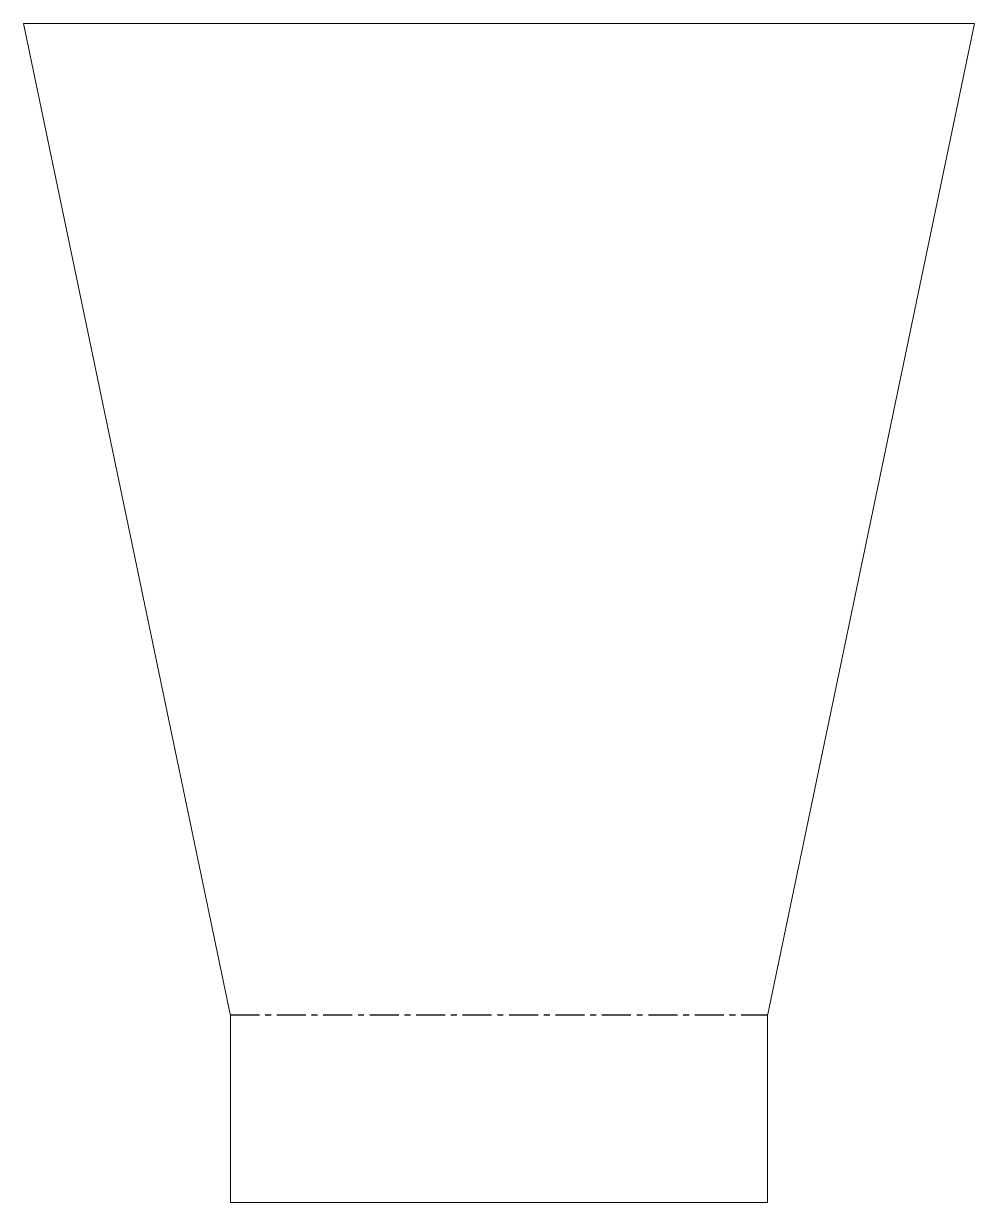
# Model space of a CAD drawing. Header units: millimetres. Extents: x -78 to 338, y -108 to 408.
import ezdxf

# ---------------------------------------------------------------- set-up
doc = ezdxf.new("R2010")
doc.units = ezdxf.units.MM
doc.linetypes.add('CENTERX2', pattern=[20.32, 12.7, -2.54, 2.54, -2.54])

msp = doc.modelspace()

# ---------------------------------------------------------------- linework, layer by layer
at = {"color": 7, "linetype": 'Continuous', "lineweight": 15}
for p, q in [((338, 407.92), (-78, 407.92)), ((-78, 407.92), (12.45, -25.48)), ((247.55, -25.48), (338, 407.92)), ((12.45, -25.48), (12.5, -26.18)), ((247.5, -26.18), (247.55, -25.48)), ((12.5, -26.18), (12.5, -107.92)), ((247.5, -107.92), (247.5, -26.18)), ((12.5, -107.92), (247.5, -107.92))]:
    msp.add_line(p, q, dxfattribs=at)
at = {"color": 7, "linetype": 'CENTERX2'}
msp.add_line((12.47, -25.83), (247.53, -25.83), dxfattribs=at)

doc.saveas('drawing.dxf')
